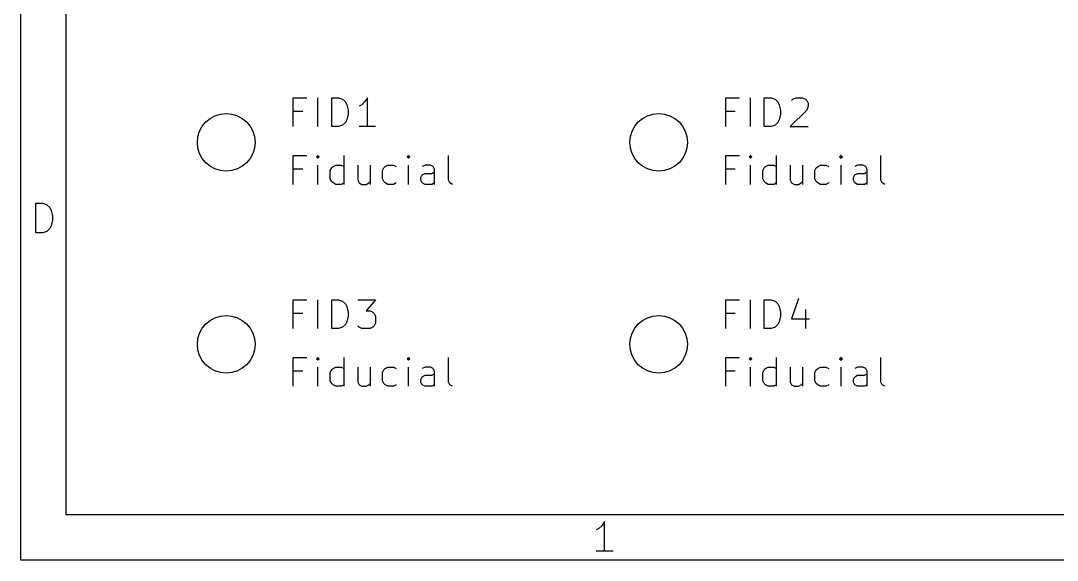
# Model space of a CAD drawing. Header units: millimetres. Extents: x 10 to 287, y -200 to -10.
# Drawn here: x 10 to 55.66, y -200.01 to -176.26 of the extents above; entities that cross this region are included whole.
import ezdxf

# ---------------------------------------------------------------- set-up
doc = ezdxf.new("R2010")
doc.units = ezdxf.units.MM
doc.layers.add('GREENSIXTYFIVE', color=129, linetype='CONTINUOUS')
doc.layers.add('RED', color=14, linetype='CONTINUOUS')

msp = doc.modelspace()

# ---------------------------------------------------------------- linework, layer by layer
at = {"layer": 'GREENSIXTYFIVE', "linetype": 'CONTINUOUS'}
for p, q in [((22.0035, -180.9192), (22.0035, -179.6492)), ((22.0035, -179.6492), (22.6083, -179.6492)), ((23.0921, -180.9192), (23.0921, -179.6492)), ((23.6969, -180.9192), (23.6969, -179.6492)), ((23.6969, -179.6492), (23.9993, -179.6492)), ((23.9993, -179.6492), (24.1807, -179.7097)), ((24.1807, -179.7097), (24.3017, -179.8307)), ((24.3017, -179.8307), (24.3622, -179.9516)), ((25.1484, -179.8307), (25.0274, -179.9516)), ((25.2693, -179.6492), (25.1484, -179.8307)), ((25.2693, -180.9192), (25.2693, -179.6492)), ((41.0535, -180.9192), (41.0535, -179.6492)), ((41.0535, -179.6492), (41.6583, -179.6492)), ((42.1421, -180.9192), (42.1421, -179.6492)), ((42.7469, -180.9192), (42.7469, -179.6492)), ((42.7469, -179.6492), (43.0493, -179.6492)), ((43.0493, -179.6492), (43.2307, -179.7097)), ((43.2307, -179.7097), (43.3517, -179.8307)), ((43.3517, -179.8307), (43.4122, -179.9516)), ((43.9565, -179.7702), (44.0169, -179.7097)), ((44.0169, -179.7097), (44.1379, -179.6492)), ((44.1379, -179.6492), (44.4403, -179.6492)), ((44.4403, -179.6492), (44.5612, -179.7097)), ((44.5612, -179.7097), (44.6217, -179.7702)), ((44.6217, -179.7702), (44.6822, -179.8911)), ((44.6822, -179.8911), (44.6822, -180.0121)), ((22.4269, -180.254), (22.0035, -180.254)), ((24.3622, -179.9516), (24.4226, -180.1935)), ((24.4226, -180.1935), (24.4226, -180.3749)), ((25.0274, -179.9516), (24.9065, -180.0121)), ((41.4769, -180.254), (41.0535, -180.254)), ((43.4122, -179.9516), (43.4726, -180.1935)), ((43.4726, -180.1935), (43.4726, -180.3749)), ((44.6217, -180.1935), (43.896, -180.9192)), ((44.6822, -180.0121), (44.6217, -180.1935)), ((24.3017, -180.7378), (24.1807, -180.8588)), ((24.3622, -180.6168), (24.3017, -180.7378)), ((24.4226, -180.3749), (24.3622, -180.6168)), ((43.3517, -180.7378), (43.2307, -180.8588)), ((43.4122, -180.6168), (43.3517, -180.7378)), ((43.4726, -180.3749), (43.4122, -180.6168)), ((23.9993, -180.9192), (23.6969, -180.9192)), ((24.1807, -180.8588), (23.9993, -180.9192)), ((25.6322, -180.9192), (24.9065, -180.9192)), ((43.0493, -180.9192), (42.7469, -180.9192)), ((43.2307, -180.8588), (43.0493, -180.9192)), ((43.896, -180.9192), (44.6822, -180.9192)), ((22.0035, -183.4592), (22.0035, -182.1892)), ((22.0035, -182.1892), (22.6083, -182.1892)), ((23.0921, -182.1892), (23.0317, -182.2497)), ((23.0317, -182.2497), (23.0921, -182.3102)), ((23.1526, -182.2497), (23.0921, -182.1892)), ((23.0921, -182.1892), (23.0921, -182.3102)), ((23.0921, -182.3102), (23.1526, -182.2497)), ((23.0921, -183.4592), (23.0921, -182.6126)), ((23.7574, -182.673), (23.8784, -182.6126)), ((23.8784, -182.6126), (24.1203, -182.6126)), ((24.1203, -182.6126), (24.2412, -182.673)), ((24.2412, -183.4592), (24.2412, -182.1892)), ((24.8459, -182.6126), (24.8459, -183.2778)), ((25.3902, -182.6126), (25.3902, -183.4592)), ((26.0554, -182.673), (26.1764, -182.6126)), ((26.1764, -182.6126), (26.4183, -182.6126)), ((26.4183, -182.6126), (26.5392, -182.673)), ((27.0835, -182.1892), (27.0231, -182.2497)), ((27.0231, -182.2497), (27.0835, -182.3102)), ((27.144, -182.2497), (27.0835, -182.1892)), ((27.0835, -182.1892), (27.0835, -182.3102)), ((27.0835, -182.3102), (27.144, -182.2497)), ((27.0835, -183.4592), (27.0835, -182.6126)), ((27.8093, -182.6126), (27.6883, -182.673)), ((28.0512, -182.6126), (27.8093, -182.6126)), ((28.1721, -182.673), (28.0512, -182.6126)), ((28.8373, -183.2778), (28.8373, -182.1892)), ((41.0535, -183.4592), (41.0535, -182.1892)), ((41.0535, -182.1892), (41.6583, -182.1892)), ((42.1421, -182.1892), (42.0817, -182.2497)), ((42.0817, -182.2497), (42.1421, -182.3102)), ((42.2026, -182.2497), (42.1421, -182.1892)), ((42.1421, -182.1892), (42.1421, -182.3102)), ((42.1421, -182.3102), (42.2026, -182.2497)), ((42.1421, -183.4592), (42.1421, -182.6126)), ((42.8074, -182.673), (42.9284, -182.6126)), ((42.9284, -182.6126), (43.1703, -182.6126)), ((43.1703, -182.6126), (43.2912, -182.673)), ((43.2912, -183.4592), (43.2912, -182.1892)), ((43.8959, -182.6126), (43.8959, -183.2778)), ((44.4402, -182.6126), (44.4402, -183.4592)), ((45.1054, -182.673), (45.2264, -182.6126)), ((45.2264, -182.6126), (45.4683, -182.6126)), ((45.4683, -182.6126), (45.5892, -182.673)), ((46.1335, -182.1892), (46.0731, -182.2497)), ((46.0731, -182.2497), (46.1335, -182.3102)), ((46.194, -182.2497), (46.1335, -182.1892)), ((46.1335, -182.1892), (46.1335, -182.3102)), ((46.1335, -182.3102), (46.194, -182.2497)), ((46.1335, -183.4592), (46.1335, -182.6126)), ((46.8593, -182.6126), (46.7383, -182.673)), ((47.1012, -182.6126), (46.8593, -182.6126)), ((47.2221, -182.673), (47.1012, -182.6126)), ((47.8873, -183.2778), (47.8873, -182.1892)), ((22.4269, -182.794), (22.0035, -182.794)), ((23.6365, -182.8545), (23.6969, -182.7335)), ((23.6365, -183.2173), (23.6365, -182.8545)), ((23.6969, -182.7335), (23.7574, -182.673)), ((25.9345, -182.8545), (25.9949, -182.7335)), ((25.9345, -183.2173), (25.9345, -182.8545)), ((25.9949, -182.7335), (26.0554, -182.673)), ((27.6279, -183.1568), (27.6883, -183.0359)), ((27.6883, -183.0359), (27.8093, -182.9754)), ((27.8093, -182.9754), (28.1117, -182.9754)), ((28.1117, -182.9754), (28.2326, -182.9149)), ((28.2326, -182.794), (28.1721, -182.673)), ((28.2326, -183.4592), (28.2326, -182.794)), ((41.4769, -182.794), (41.0535, -182.794)), ((42.6865, -182.8545), (42.7469, -182.7335)), ((42.6865, -183.2173), (42.6865, -182.8545)), ((42.7469, -182.7335), (42.8074, -182.673)), ((44.9845, -182.8545), (45.0449, -182.7335)), ((44.9845, -183.2173), (44.9845, -182.8545)), ((45.0449, -182.7335), (45.1054, -182.673)), ((46.6779, -183.1568), (46.7383, -183.0359)), ((46.7383, -183.0359), (46.8593, -182.9754)), ((46.8593, -182.9754), (47.1617, -182.9754)), ((47.1617, -182.9754), (47.2826, -182.9149)), ((47.2826, -182.794), (47.2221, -182.673)), ((47.2826, -183.4592), (47.2826, -182.794)), ((23.6969, -183.3383), (23.6365, -183.2173)), ((23.7574, -183.3988), (23.6969, -183.3383)), ((23.8784, -183.4592), (23.7574, -183.3988)), ((24.1203, -183.4592), (23.8784, -183.4592)), ((24.2412, -183.3988), (24.1203, -183.4592)), ((24.8459, -183.2778), (24.9064, -183.3988)), ((24.9064, -183.3988), (25.0274, -183.4592)), ((25.0274, -183.4592), (25.2088, -183.4592)), ((25.2088, -183.4592), (25.3297, -183.3988)), ((25.3297, -183.3988), (25.3902, -183.3383)), ((25.9949, -183.3383), (25.9345, -183.2173)), ((26.0554, -183.3988), (25.9949, -183.3383)), ((26.1764, -183.4592), (26.0554, -183.3988)), ((26.4183, -183.4592), (26.1764, -183.4592)), ((26.5392, -183.3988), (26.4183, -183.4592)), ((27.6279, -183.2778), (27.6279, -183.1568)), ((27.6883, -183.3988), (27.6279, -183.2778)), ((27.8093, -183.4592), (27.6883, -183.3988)), ((28.1117, -183.4592), (27.8093, -183.4592)), ((28.2326, -183.3988), (28.1117, -183.4592)), ((28.8978, -183.3988), (28.8373, -183.2778)), ((29.0188, -183.4592), (28.8978, -183.3988)), ((42.7469, -183.3383), (42.6865, -183.2173)), ((42.8074, -183.3988), (42.7469, -183.3383)), ((42.9284, -183.4592), (42.8074, -183.3988)), ((43.1703, -183.4592), (42.9284, -183.4592)), ((43.2912, -183.3988), (43.1703, -183.4592)), ((43.8959, -183.2778), (43.9564, -183.3988)), ((43.9564, -183.3988), (44.0774, -183.4592)), ((44.0774, -183.4592), (44.2588, -183.4592)), ((44.2588, -183.4592), (44.3797, -183.3988)), ((44.3797, -183.3988), (44.4402, -183.3383)), ((45.0449, -183.3383), (44.9845, -183.2173)), ((45.1054, -183.3988), (45.0449, -183.3383)), ((45.2264, -183.4592), (45.1054, -183.3988)), ((45.4683, -183.4592), (45.2264, -183.4592)), ((45.5892, -183.3988), (45.4683, -183.4592)), ((46.6779, -183.2778), (46.6779, -183.1568)), ((46.7383, -183.3988), (46.6779, -183.2778)), ((46.8593, -183.4592), (46.7383, -183.3988)), ((47.1617, -183.4592), (46.8593, -183.4592)), ((47.2826, -183.3988), (47.1617, -183.4592)), ((47.9478, -183.3988), (47.8873, -183.2778)), ((48.0688, -183.4592), (47.9478, -183.3988)), ((22.0035, -189.8092), (22.0035, -188.5392)), ((22.0035, -188.5392), (22.6083, -188.5392)), ((23.0921, -189.8092), (23.0921, -188.5392)), ((23.6969, -189.8092), (23.6969, -188.5392)), ((23.6969, -188.5392), (23.9993, -188.5392)), ((23.9993, -188.5392), (24.1807, -188.5997)), ((24.846, -188.5392), (25.6322, -188.5392)), ((25.6322, -188.5392), (25.2088, -189.023)), ((41.0535, -189.8092), (41.0535, -188.5392)), ((41.0535, -188.5392), (41.6583, -188.5392)), ((42.1421, -189.8092), (42.1421, -188.5392)), ((42.7469, -189.8092), (42.7469, -188.5392)), ((42.7469, -188.5392), (43.0493, -188.5392)), ((43.0493, -188.5392), (43.2307, -188.5997)), ((44.2588, -188.4788), (43.9565, -189.3859)), ((24.1807, -188.5997), (24.3017, -188.7207)), ((24.3017, -188.7207), (24.3622, -188.8416)), ((24.3622, -188.8416), (24.4226, -189.0835)), ((25.2088, -189.023), (25.3903, -189.023)), ((25.3903, -189.023), (25.5112, -189.0835)), ((43.2307, -188.5997), (43.3517, -188.7207)), ((43.3517, -188.7207), (43.4122, -188.8416)), ((43.4122, -188.8416), (43.4726, -189.0835)), ((44.5612, -188.9626), (44.5612, -189.8092)), ((22.4269, -189.144), (22.0035, -189.144)), ((24.4226, -189.2649), (24.3622, -189.5068)), ((24.4226, -189.0835), (24.4226, -189.2649)), ((25.5112, -189.0835), (25.5717, -189.144)), ((25.5717, -189.144), (25.6322, -189.2649)), ((25.6322, -189.2649), (25.6322, -189.5673)), ((41.4769, -189.144), (41.0535, -189.144)), ((43.4726, -189.2649), (43.4122, -189.5068)), ((43.4726, -189.0835), (43.4726, -189.2649)), ((43.9565, -189.3859), (44.7426, -189.3859)), ((23.9993, -189.8092), (23.6969, -189.8092)), ((24.1807, -189.7488), (23.9993, -189.8092)), ((24.3017, -189.6278), (24.1807, -189.7488)), ((24.3622, -189.5068), (24.3017, -189.6278)), ((24.9065, -189.7488), (24.846, -189.6883)), ((25.0274, -189.8092), (24.9065, -189.7488)), ((25.3903, -189.8092), (25.0274, -189.8092)), ((25.5112, -189.7488), (25.3903, -189.8092)), ((25.5717, -189.6883), (25.5112, -189.7488)), ((25.6322, -189.5673), (25.5717, -189.6883)), ((43.0493, -189.8092), (42.7469, -189.8092)), ((43.2307, -189.7488), (43.0493, -189.8092)), ((43.3517, -189.6278), (43.2307, -189.7488)), ((43.4122, -189.5068), (43.3517, -189.6278)), ((22.0035, -192.3492), (22.0035, -191.0792)), ((22.0035, -191.0792), (22.6083, -191.0792)), ((23.0921, -191.0792), (23.0317, -191.1397)), ((23.0317, -191.1397), (23.0921, -191.2002)), ((23.1526, -191.1397), (23.0921, -191.0792)), ((23.0921, -191.0792), (23.0921, -191.2002)), ((23.0921, -191.2002), (23.1526, -191.1397)), ((24.2412, -192.3492), (24.2412, -191.0792)), ((27.0835, -191.0792), (27.0231, -191.1397)), ((27.0231, -191.1397), (27.0835, -191.2002)), ((27.144, -191.1397), (27.0835, -191.0792)), ((27.0835, -191.0792), (27.0835, -191.2002)), ((27.0835, -191.2002), (27.144, -191.1397)), ((28.8373, -192.1678), (28.8373, -191.0792)), ((41.0535, -192.3492), (41.0535, -191.0792)), ((41.0535, -191.0792), (41.6583, -191.0792)), ((42.1421, -191.0792), (42.0817, -191.1397)), ((42.0817, -191.1397), (42.1421, -191.2002)), ((42.2026, -191.1397), (42.1421, -191.0792)), ((42.1421, -191.0792), (42.1421, -191.2002)), ((42.1421, -191.2002), (42.2026, -191.1397)), ((43.2912, -192.3492), (43.2912, -191.0792)), ((46.1335, -191.0792), (46.0731, -191.1397)), ((46.0731, -191.1397), (46.1335, -191.2002)), ((46.194, -191.1397), (46.1335, -191.0792)), ((46.1335, -191.0792), (46.1335, -191.2002)), ((46.1335, -191.2002), (46.194, -191.1397)), ((47.8873, -192.1678), (47.8873, -191.0792)), ((22.4269, -191.684), (22.0035, -191.684)), ((23.0921, -192.3492), (23.0921, -191.5026)), ((23.6365, -191.7445), (23.6969, -191.6235)), ((23.6365, -192.1073), (23.6365, -191.7445)), ((23.6969, -191.6235), (23.7574, -191.563)), ((23.7574, -191.563), (23.8784, -191.5026)), ((23.8784, -191.5026), (24.1203, -191.5026)), ((24.1203, -191.5026), (24.2412, -191.563)), ((24.8459, -191.5026), (24.8459, -192.1678)), ((25.3902, -191.5026), (25.3902, -192.3492)), ((25.9345, -191.7445), (25.9949, -191.6235)), ((25.9345, -192.1073), (25.9345, -191.7445)), ((25.9949, -191.6235), (26.0554, -191.563)), ((26.0554, -191.563), (26.1764, -191.5026)), ((26.1764, -191.5026), (26.4183, -191.5026)), ((26.4183, -191.5026), (26.5392, -191.563)), ((27.0835, -192.3492), (27.0835, -191.5026)), ((27.8093, -191.5026), (27.6883, -191.563)), ((28.0512, -191.5026), (27.8093, -191.5026)), ((28.1721, -191.563), (28.0512, -191.5026)), ((28.2326, -191.684), (28.1721, -191.563)), ((28.2326, -192.3492), (28.2326, -191.684)), ((41.4769, -191.684), (41.0535, -191.684)), ((42.1421, -192.3492), (42.1421, -191.5026)), ((42.6865, -191.7445), (42.7469, -191.6235)), ((42.6865, -192.1073), (42.6865, -191.7445)), ((42.7469, -191.6235), (42.8074, -191.563)), ((42.8074, -191.563), (42.9284, -191.5026)), ((42.9284, -191.5026), (43.1703, -191.5026)), ((43.1703, -191.5026), (43.2912, -191.563)), ((43.8959, -191.5026), (43.8959, -192.1678)), ((44.4402, -191.5026), (44.4402, -192.3492)), ((44.9845, -191.7445), (45.0449, -191.6235)), ((44.9845, -192.1073), (44.9845, -191.7445)), ((45.0449, -191.6235), (45.1054, -191.563)), ((45.1054, -191.563), (45.2264, -191.5026)), ((45.2264, -191.5026), (45.4683, -191.5026)), ((45.4683, -191.5026), (45.5892, -191.563)), ((46.1335, -192.3492), (46.1335, -191.5026)), ((46.8593, -191.5026), (46.7383, -191.563)), ((47.1012, -191.5026), (46.8593, -191.5026)), ((47.2221, -191.563), (47.1012, -191.5026)), ((47.2826, -191.684), (47.2221, -191.563)), ((47.2826, -192.3492), (47.2826, -191.684)), ((23.6969, -192.2283), (23.6365, -192.1073)), ((24.8459, -192.1678), (24.9064, -192.2888)), ((25.9949, -192.2283), (25.9345, -192.1073)), ((27.6279, -192.0468), (27.6883, -191.9259)), ((27.6279, -192.1678), (27.6279, -192.0468)), ((27.6883, -192.2888), (27.6279, -192.1678)), ((27.6883, -191.9259), (27.8093, -191.8654)), ((27.8093, -191.8654), (28.1117, -191.8654)), ((28.1117, -191.8654), (28.2326, -191.8049)), ((28.8978, -192.2888), (28.8373, -192.1678)), ((42.7469, -192.2283), (42.6865, -192.1073)), ((43.8959, -192.1678), (43.9564, -192.2888)), ((45.0449, -192.2283), (44.9845, -192.1073)), ((46.6779, -192.0468), (46.7383, -191.9259)), ((46.6779, -192.1678), (46.6779, -192.0468)), ((46.7383, -192.2888), (46.6779, -192.1678)), ((46.7383, -191.9259), (46.8593, -191.8654)), ((46.8593, -191.8654), (47.1617, -191.8654)), ((47.1617, -191.8654), (47.2826, -191.8049)), ((47.9478, -192.2888), (47.8873, -192.1678)), ((23.7574, -192.2888), (23.6969, -192.2283)), ((23.8784, -192.3492), (23.7574, -192.2888)), ((24.1203, -192.3492), (23.8784, -192.3492)), ((24.2412, -192.2888), (24.1203, -192.3492)), ((24.9064, -192.2888), (25.0274, -192.3492)), ((25.0274, -192.3492), (25.2088, -192.3492)), ((25.2088, -192.3492), (25.3297, -192.2888)), ((25.3297, -192.2888), (25.3902, -192.2283)), ((26.0554, -192.2888), (25.9949, -192.2283)), ((26.1764, -192.3492), (26.0554, -192.2888)), ((26.4183, -192.3492), (26.1764, -192.3492)), ((26.5392, -192.2888), (26.4183, -192.3492)), ((27.8093, -192.3492), (27.6883, -192.2888)), ((28.1117, -192.3492), (27.8093, -192.3492)), ((28.2326, -192.2888), (28.1117, -192.3492)), ((29.0188, -192.3492), (28.8978, -192.2888)), ((42.8074, -192.2888), (42.7469, -192.2283)), ((42.9284, -192.3492), (42.8074, -192.2888)), ((43.1703, -192.3492), (42.9284, -192.3492)), ((43.2912, -192.2888), (43.1703, -192.3492)), ((43.9564, -192.2888), (44.0774, -192.3492)), ((44.0774, -192.3492), (44.2588, -192.3492)), ((44.2588, -192.3492), (44.3797, -192.2888)), ((44.3797, -192.2888), (44.4402, -192.2283)), ((45.1054, -192.2888), (45.0449, -192.2283)), ((45.2264, -192.3492), (45.1054, -192.2888)), ((45.4683, -192.3492), (45.2264, -192.3492)), ((45.5892, -192.2888), (45.4683, -192.3492)), ((46.8593, -192.3492), (46.7383, -192.2888)), ((47.1617, -192.3492), (46.8593, -192.3492)), ((47.2826, -192.2888), (47.1617, -192.3492)), ((48.0688, -192.3492), (47.9478, -192.2888))]:
    msp.add_line(p, q, dxfattribs=at)
at = {"layer": 'RED', "linetype": 'CONTINUOUS'}
for p, q in [((10, -200.0072), (10, -10)), ((12, -198.0072), (12, -12)), ((10.6595, -185.5937), (10.6595, -184.2937)), ((10.6595, -184.2937), (10.969, -184.2937)), ((10.969, -184.2937), (11.1547, -184.3556)), ((11.1547, -184.3556), (11.2785, -184.4794)), ((11.2785, -184.4794), (11.3404, -184.6032)), ((11.3404, -184.6032), (11.4023, -184.8508)), ((11.4023, -184.8508), (11.4023, -185.0365)), ((11.3404, -185.2841), (11.2785, -185.4079)), ((11.4023, -185.0365), (11.3404, -185.2841)), ((10.969, -185.5937), (10.6595, -185.5937)), ((11.1547, -185.5318), (10.969, -185.5937)), ((11.2785, -185.4079), (11.1547, -185.5318)), ((285.0022, -198.0072), (12, -198.0072)), ((35.47, -198.6104), (35.3462, -198.6723)), ((35.5938, -198.4866), (35.47, -198.6104)), ((35.7176, -198.3009), (35.5938, -198.4866)), ((35.7176, -199.6009), (35.7176, -198.3009)), ((36.089, -199.6009), (35.3462, -199.6009)), ((287.0022, -200.0072), (10, -200.0072))]:
    msp.add_line(p, q, dxfattribs=at)
at = {"layer": 'RED'}
for centre in [(19.05, -181.61), (38.1, -181.61), (19.05, -190.5), (38.1, -190.5)]:
    msp.add_circle(centre, 1.27, dxfattribs=at)

doc.saveas('drawing.dxf')
